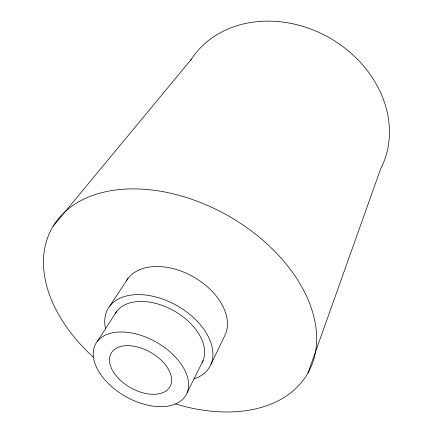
<?xml version="1.0" encoding="UTF-8"?>
<svg xmlns="http://www.w3.org/2000/svg" width="433" height="433" viewBox="0 0 433 433"><rect width="100%" height="100%" fill="white"/><g stroke="black" fill="none" stroke-linecap="round" stroke-linejoin="round"><path stroke-width="0.65" d="M307.998 372.937L380.645 168.881A109.479 91.644 29.6 0 0 329.448 37.812A109.479 91.644 29.6 0 0 190.509 60.55M210.968 364.31L225.387 334.444A56.371 37.092 29.6 0 0 192.16 276.157A56.371 37.092 29.6 0 0 126.566 280.524M187.159 392.731L203.072 360.597M97.495 341.166L116.948 311.04M109.771 306.077L128.038 278.392M53.151 226.194L191.224 59.424M93.252 357.101A147.052 97.365 29.6 0 1 105.517 191.77A147.052 97.365 29.6 0 1 311.636 309.01A147.052 97.365 29.6 0 1 175.625 403.951M115.173 313.676A49.887 31.457 29.6 0 1 173.617 310.629A49.887 31.457 29.6 0 1 202.271 362.318M105.538 328.625A58.579 36.951 29.6 0 1 177.119 305.73A58.579 36.951 29.6 0 1 193.93 378.913M114.063 372.965A33.844 20.335 29.6 0 0 167.896 389.419A33.844 20.335 29.6 0 0 139.697 347.591A33.844 20.335 29.6 0 0 114.063 372.965M99.926 373.354A51.922 31.208 29.6 0 0 182.542 399.453A51.922 31.208 29.6 0 0 140.324 335.164A51.922 31.208 29.6 0 0 99.926 373.354"/></g></svg>
